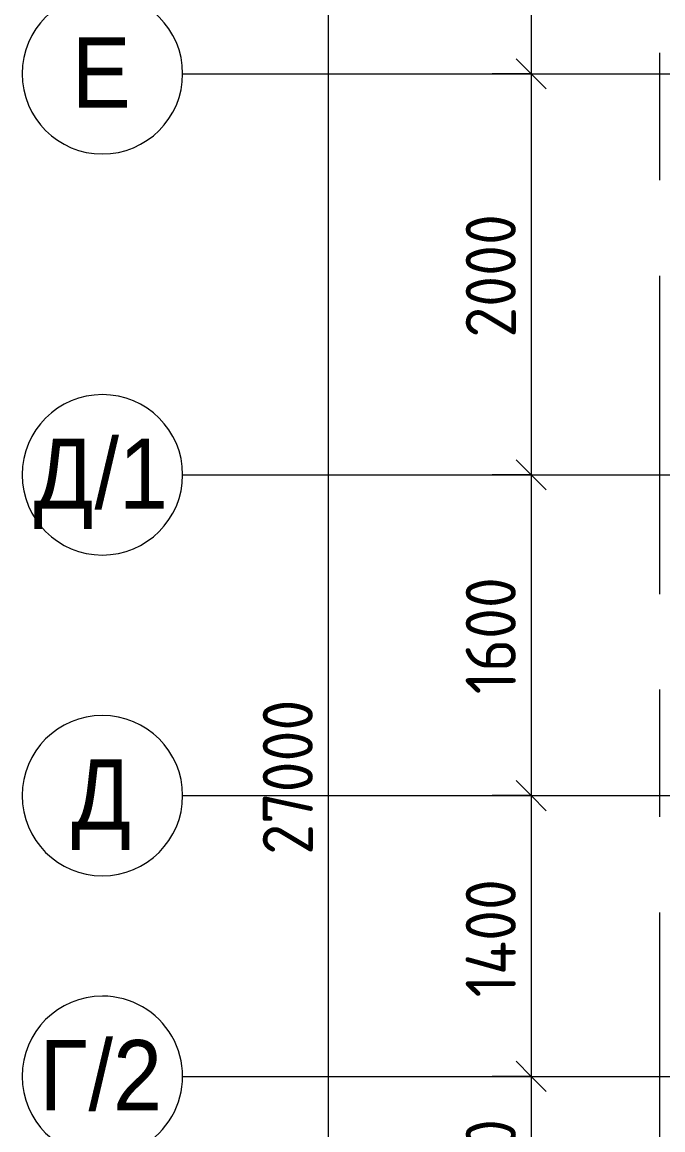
# Model space of a CAD drawing. Header units: millimetres. Extents: x 957 to 67880, y -2706 to 27400.
# Drawn here: x 23852 to 27046, y 11733 to 17257 of the extents above; entities that cross this region are included whole.
import ezdxf

# ---------------------------------------------------------------- set-up
doc = ezdxf.new("R2010")
doc.units = ezdxf.units.MM
doc.linetypes.add('Осевая', pattern=[3175, 635, -476.25, 1587.5, -476.25])
for name, color, linetype, lineweight in [('A-ANNO-DIMS', 7, 'Continuous', 9), ('A-ANNO-DIMS-100', 7, 'Continuous', 9), ('Оси', 7, 'Continuous', 9), ('Оси-1', 7, 'Continuous', 20), ('Оси-2', 7, 'Осевая', 9)]:
    doc.layers.add(name, color=color, linetype=linetype, lineweight=lineweight)
doc.styles.add('Arial', font='arial.ttf', dxfattribs={"width": 0.9, "height": 350})
doc.styles.add('ISOCPEUR_2', font='isocpeur.ttf', dxfattribs={"width": 0.9, "height": 250})
doc.dimstyles.new('ISO-2_5_0_9К_БОЛЬШОЙ', dxfattribs={"dimscale": 304.8, "dimtxt": 248.995294, "dimasz": 0.492126, "dimexe": 0.393701, "dimexo": 0.984252, "dimgap": 0, "dimtad": 1, "dimdec": 0, "dimrnd": 10, "dimzin": 0, "dimdsep": 46, "dimtxsty": 'ISOCPEUR_2', "dimblk1": 'OBLIQUE', "dimblk2": 'OBLIQUE', "dimsah": 1, "dimcen": 0.09, "dimdle": 0.393701, "dimazin": 0, "dimtfac": 1, "dimtdec": 4, "dimtix": 1, "dimtmove": 0, "dimatfit": 3, "dimfxl": 1, "dimtvp": 1, "dimtolj": 1, "dimtzin": 0, "dimarcsym": 2})

# ---------------------------------------------------------------- blocks, each defined once
blk = doc.blocks.new('Ось сетки - D8-29747960-План расстановки мебели и оборудования 3 этажа в осях 23-33')
at = {"layer": 'Оси-1'}
for start, end in [(360, 180), (180, 360)]:
    blk.add_arc((0, 0), 4, start, end, dxfattribs=at)
blk = doc.blocks.new('DIMBLOCK34-План расстановки мебели и оборудования 3 этажа в осях 23-33')
at = {"layer": 'A-ANNO-DIMS-100', "lineweight": 20}
for p, q in [((26389.7, 18150), (26314.7, 18225)), ((26389.7, 18150), (26464.7, 18075)), ((26389.7, 17000), (26314.7, 17075)), ((26389.7, 17000), (26464.7, 16925))]:
    blk.add_line(p, q, dxfattribs=at)
at = {"layer": 'A-ANNO-DIMS-100'}
for p, q in [((26195.8, 18150), (26509.7, 18150)), ((26389.7, 18150), (26195.8, 18150)), ((26389.7, 18150), (26389.7, 17000)), ((26195.8, 17000), (26509.7, 17000)), ((26389.7, 17000), (26195.8, 17000))]:
    blk.add_line(p, q, dxfattribs=at)
at = {"layer": 'A-ANNO-DIMS-100', "color": 0, "insert": (26063.1, 17302.1), "char_height": 250, "width": 655.049, "attachment_point": 1, "rotation": 90, "line_spacing_factor": 1.149209, "style": 'ISOCPEUR_2'}
blk.add_mtext('1150', dxfattribs=at)
blk = doc.blocks.new('_Oblique')
at = {"color": 0, "linetype": 'ByBlock', "lineweight": -2}
blk.add_line((-0.5, -0.5), (0.5, 0.5), dxfattribs=at)
blk = doc.blocks.new('DIMBLOCK35-План расстановки мебели и оборудования 3 этажа в осях 23-33')
at = {"layer": 'A-ANNO-DIMS-100', "lineweight": 20}
for p, q in [((26389.7, 17000), (26314.7, 17075)), ((26389.7, 17000), (26464.7, 16925)), ((26389.7, 15000), (26314.7, 15075)), ((26389.7, 15000), (26464.7, 14925))]:
    blk.add_line(p, q, dxfattribs=at)
at = {"layer": 'A-ANNO-DIMS-100'}
for p, q in [((26195.8, 17000), (26509.7, 17000)), ((26389.7, 17000), (26195.8, 17000)), ((26389.7, 17000), (26389.7, 15000)), ((26195.8, 15000), (26509.7, 15000)), ((26389.7, 15000), (26195.8, 15000))]:
    blk.add_line(p, q, dxfattribs=at)
at = {"layer": 'A-ANNO-DIMS-100', "color": 0, "insert": (26063.1, 15684), "char_height": 250, "width": 758.478, "attachment_point": 1, "rotation": 90, "line_spacing_factor": 1.149209, "style": 'ISOCPEUR_2'}
blk.add_mtext('2000', dxfattribs=at)
blk = doc.blocks.new('DIMBLOCK36-План расстановки мебели и оборудования 3 этажа в осях 23-33')
at = {"layer": 'A-ANNO-DIMS-100', "lineweight": 20}
for p, q in [((26389.7, 15000), (26314.7, 15075)), ((26389.7, 15000), (26464.7, 14925)), ((26389.7, 13400), (26314.7, 13475)), ((26389.7, 13400), (26464.7, 13325))]:
    blk.add_line(p, q, dxfattribs=at)
at = {"layer": 'A-ANNO-DIMS-100'}
for p, q in [((26195.8, 15000), (26509.7, 15000)), ((26389.7, 15000), (26195.8, 15000)), ((26389.7, 15000), (26389.7, 13400)), ((26195.8, 13400), (26509.7, 13400)), ((26389.7, 13400), (26195.8, 13400))]:
    blk.add_line(p, q, dxfattribs=at)
at = {"layer": 'A-ANNO-DIMS-100', "color": 0, "insert": (26063.1, 13905.5), "char_height": 250, "width": 706.764, "attachment_point": 1, "rotation": 90, "line_spacing_factor": 1.149209, "style": 'ISOCPEUR_2'}
blk.add_mtext('1600', dxfattribs=at)
blk = doc.blocks.new('DIMBLOCK37-План расстановки мебели и оборудования 3 этажа в осях 23-33')
at = {"layer": 'A-ANNO-DIMS-100', "lineweight": 20}
for p, q in [((26389.7, 13400), (26314.7, 13475)), ((26389.7, 13400), (26464.7, 13325)), ((26389.7, 12000), (26314.7, 12075)), ((26389.7, 12000), (26464.7, 11925))]:
    blk.add_line(p, q, dxfattribs=at)
at = {"layer": 'A-ANNO-DIMS-100'}
for p, q in [((26195.8, 13400), (26509.7, 13400)), ((26389.7, 13400), (26195.8, 13400)), ((26389.7, 13400), (26389.7, 12000)), ((26195.8, 12000), (26509.7, 12000)), ((26389.7, 12000), (26195.8, 12000))]:
    blk.add_line(p, q, dxfattribs=at)
at = {"layer": 'A-ANNO-DIMS-100', "color": 0, "insert": (26063.1, 12393.5), "char_height": 250, "width": 735.494, "attachment_point": 1, "rotation": 90, "line_spacing_factor": 1.149209, "style": 'ISOCPEUR_2'}
blk.add_mtext('1400', dxfattribs=at)
blk = doc.blocks.new('DIMBLOCK38-План расстановки мебели и оборудования 3 этажа в осях 23-33')
at = {"layer": 'A-ANNO-DIMS-100', "lineweight": 20}
for p, q in [((26389.7, 12000), (26314.7, 12075)), ((26389.7, 12000), (26464.7, 11925)), ((26389.7, 11100), (26314.7, 11175)), ((26389.7, 11100), (26464.7, 11025))]:
    blk.add_line(p, q, dxfattribs=at)
at = {"layer": 'A-ANNO-DIMS-100'}
for p, q in [((26195.8, 12000), (26509.7, 12000)), ((26389.7, 12000), (26195.8, 12000)), ((26389.7, 12000), (26389.7, 11100)), ((26195.8, 11100), (26509.7, 11100)), ((26389.7, 11100), (26195.8, 11100))]:
    blk.add_line(p, q, dxfattribs=at)
at = {"layer": 'A-ANNO-DIMS-100', "color": 0, "insert": (26063.1, 11313), "char_height": 250, "width": 568.858, "attachment_point": 1, "rotation": 90, "line_spacing_factor": 1.149209, "style": 'ISOCPEUR_2'}
blk.add_mtext('900', dxfattribs=at)
blk = doc.blocks.new('DIMBLOCK43-План расстановки мебели и оборудования 3 этажа в осях 23-33')
at = {"layer": 'A-ANNO-DIMS-100', "lineweight": 20}
for p, q in [((25377.8, 27000), (25302.8, 27075)), ((25377.8, 27000), (25452.8, 26925)), ((25377.8, 0), (25302.8, 75)), ((25377.8, 0), (25452.8, -75))]:
    blk.add_line(p, q, dxfattribs=at)
at = {"layer": 'A-ANNO-DIMS-100'}
for p, q in [((25377.8, 27120), (25377.8, -120)), ((25183.9, 27000), (25497.8, 27000)), ((25377.8, 27000), (25183.9, 27000)), ((25183.9, 0), (25497.8, 0)), ((25377.8, 0), (25183.9, 0))]:
    blk.add_line(p, q, dxfattribs=at)
at = {"layer": 'A-ANNO-DIMS-100', "color": 0, "insert": (25051.2, 13105), "char_height": 250, "width": 948.097, "attachment_point": 1, "rotation": 90, "line_spacing_factor": 1.149209, "style": 'ISOCPEUR_2'}
blk.add_mtext('27000', dxfattribs=at)

msp = doc.modelspace()

# ---------------------------------------------------------------- linework, layer by layer
at = {"layer": 'Оси'}
for p, q in [((24652.2, 17000), (27152.2, 17000)), ((24652.2, 15000), (27152.2, 15000)), ((24652.2, 13400), (27152.2, 13400)), ((24652.2, 12000), (26005.8, 12000)), ((26056.6, 12000), (27410.2, 12000))]:
    msp.add_line(p, q, dxfattribs=at)
at = {"layer": 'Оси-2'}
for p, q in [((27030.5, 593.7), (27030.5, 19415.1)), ((26005.8, 12000), (26056.6, 12000))]:
    msp.add_line(p, q, dxfattribs=at)

# ---------------------------------------------------------------- block references
at = {"layer": 'Оси-1', "xscale": 99.99999999999993, "yscale": 99.99999999999993, "zscale": 99.99999999999993}
for p, rotation in [((24252.2, 17000), 269.9999999999994), ((24252.2, 15000), 269.9999999999994), ((24252.2, 13400), 269.9999999999994), ((24252.2, 12000), 269.9999999999995)]:
    msp.add_blockref('Ось сетки - D8-29747960-План расстановки мебели и оборудования 3 этажа в осях 23-33', p, dxfattribs=dict(at, rotation=rotation))

# ---------------------------------------------------------------- texts
at = {"layer": 'Оси', "char_height": 350, "attachment_point": 1, "style": 'Arial'}
for s, insert, width in [('\\fArial|b0|i0|c204|p34|;\\W.9;Е', (24099.5, 17181), 360.759), ('/1', (24212.7, 15181), 454.557), ('\\fArial|b0|i0|c204|p34|;\\W.9;Д', (23909.1, 15181), 367.975), ('\\fArial|b0|i0|c204|p34|;\\W.9;Д', (24096.8, 13581), 367.975), ('\\fArial|b0|i0|c204|p34|;\\W.9;Г', (23938.8, 12181), 295.823), ('/2', (24182.9, 12181), 454.557)]:
    msp.add_mtext(s, dxfattribs=dict(at, insert=insert, width=width))

# ---------------------------------------------------------------- dimensions: what is measured, and where the dimension line sits
at = {"layer": 'A-ANNO-DIMS'}
for base, p1, p2, override, picture, middle in [((25377.8, 0), (25483.9, 27000), (25483.9, 0), {"dimpost": '<>', "dimfxl": 26999.999823}, 'DIMBLOCK43-План расстановки мебели и оборудования 3 этажа в осях 23-33', (25252.8, 13500)), ((26389.7, 17000), (26495.8, 18150), (26495.8, 17000), {"dimpost": '<>', "dimfxl": 1150}, 'DIMBLOCK34-План расстановки мебели и оборудования 3 этажа в осях 23-33', (26264.7, 17575)), ((26389.7, 15000), (26495.8, 17000), (26495.8, 15000), {"dimpost": '<>', "dimfxl": 2000.000075}, 'DIMBLOCK35-План расстановки мебели и оборудования 3 этажа в осях 23-33', (26264.7, 16000)), ((26389.7, 13400), (26495.8, 15000), (26495.8, 13400), {"dimpost": '<>', "dimfxl": 1600}, 'DIMBLOCK36-План расстановки мебели и оборудования 3 этажа в осях 23-33', (26264.7, 14200)), ((26389.7, 12000), (26495.8, 13400), (26495.8, 12000), {"dimpost": '<>', "dimfxl": 1399.999995}, 'DIMBLOCK37-План расстановки мебели и оборудования 3 этажа в осях 23-33', (26264.7, 12700)), ((26389.7, 11100), (26495.8, 12000), (26495.8, 11100), {"dimpost": '<>', "dimfxl": 900}, 'DIMBLOCK38-План расстановки мебели и оборудования 3 этажа в осях 23-33', (26264.7, 11550))]:
    dim = msp.add_linear_dim(base=base, p1=p1, p2=p2, angle=90, dimstyle='ISO-2_5_0_9К_БОЛЬШОЙ', override=override, dxfattribs=at)
    dim.commit()
    dim.dimension.update_dxf_attribs({"geometry": picture, "text_midpoint": middle})

doc.saveas('drawing.dxf')
